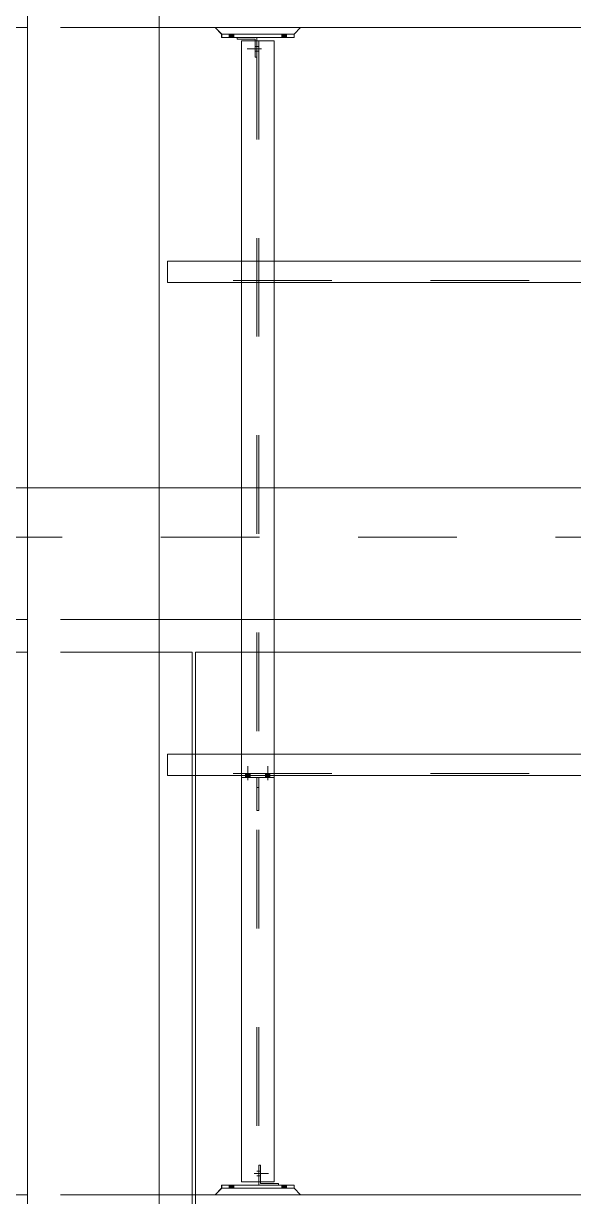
# Model space of a CAD drawing. Header units: millimetres. Extents: x 663313 to 1226001, y 1431724 to 1620898.
# Drawn here: x 663526.388 to 663528.061, y 1524736.523 to 1524740.091 of the extents above; entities that cross this region are included whole.
import ezdxf

# ---------------------------------------------------------------- set-up
doc = ezdxf.new("R2010")
doc.units = ezdxf.units.MM
doc.linetypes.add('XKITLINE00', pattern=[0])
doc.linetypes.add('XKITLINE02', pattern=[4, 2, -2])
doc.layers.add('Bolt', color=7, linetype='Continuous', lineweight=0)
doc.layers.add('Part', color=2, linetype='Continuous', lineweight=0)
doc.layers.add('VPORT', color=250, linetype='Continuous')

# ---------------------------------------------------------------- blocks, each defined once
blk = doc.blocks.new('*A15041977')
at = {"layer": 'Part', "linetype": 'XKITLINE00', "lineweight": 0}
for p, q in [((202.289902, 182.391804), (218.076578, 182.391804)), ((250.443001, 182.391804), (220.743244, 182.391804))]:
    blk.add_line(p, q, dxfattribs=at)
at = {"layer": 'Part', "linetype": 'XKITLINE02', "lineweight": 0}
blk.add_line((220.743244, 182.391804), (218.076578, 182.391804), dxfattribs=at)
blk = doc.blocks.new('*A15101983')
at = {"layer": 'Bolt'}
for points in [[(222.257, 182.258), (222.257, 182.192), (222.164, 182.192), (222.164, 182.258)], [(223.324, 182.258), (223.324, 182.192), (223.231, 182.192), (223.231, 182.258)]]:
    blk.add_hatch(color=256, dxfattribs=at).paths.add_polyline_path(points, flags=17)
at = {"layer": 'Bolt', "linetype": 'XKITLINE00', "lineweight": 0}
for p, q in [((222.164, 182.258), (222.164, 182.192)), ((222.211, 182.258), (222.211, 182.192)), ((222.257, 182.258), (222.257, 182.192)), ((223.231, 182.258), (223.231, 182.192)), ((223.277, 182.258), (223.277, 182.192)), ((223.324, 182.258), (223.324, 182.192))]:
    blk.add_line(p, q, dxfattribs=at)
blk = doc.blocks.new('*A15111984')
at = {"layer": 'Part', "linetype": 'XKITLINE00', "lineweight": 0}
for p, q in [((223.477183, 182.258471), (222.010517, 182.258471)), ((222.010517, 182.258471), (222.010517, 182.191804)), ((223.477183, 182.191804), (222.010517, 182.191804)), ((223.477719, 182.258471), (223.477183, 182.258471)), ((223.477183, 182.258471), (223.477719, 182.258471)), ((223.477183, 182.191804), (223.477183, 182.258471)), ((223.477183, 182.191804), (223.477719, 182.191804)), ((223.477719, 182.191804), (223.477183, 182.191804)), ((223.477719, 182.191804), (223.477719, 182.258471))]:
    blk.add_line(p, q, dxfattribs=at)
at = {"layer": 'Part', "linetype": 'XKITLINE02', "lineweight": 0}
blk.add_line((222.011053, 182.191804), (222.011053, 182.258471), dxfattribs=at)
blk = doc.blocks.new('*A15181991')
at = {"layer": 'Part', "linetype": 'XKITLINE02', "lineweight": 0}
for p, q in [((201.2922, 173.058471), (250.779831, 173.058471)), ((250.779102, 172.058471), (201.2922, 172.058471))]:
    blk.add_line(p, q, dxfattribs=at)
blk = doc.blocks.new('*A15191992')
at = {"layer": 'Part', "linetype": 'XKITLINE00', "lineweight": 0}
for p, q in [((218.076578, 173.058471), (216.410156, 173.058471)), ((222.410541, 173.058471), (220.744586, 173.058471)), ((234.076369, 173.058471), (223.077656, 173.058471)), ((218.076578, 170.391804), (216.410156, 170.391804)), ((222.410541, 170.391804), (220.744586, 170.391804)), ((234.076369, 170.391804), (223.077656, 170.391804))]:
    blk.add_line(p, q, dxfattribs=at)
at = {"layer": 'Part', "linetype": 'XKITLINE02', "lineweight": 0}
for p, q in [((220.744586, 173.058471), (218.076578, 173.058471)), ((223.077656, 173.058471), (222.410541, 173.058471)), ((220.744586, 170.391804), (218.076578, 170.391804)), ((223.077656, 170.391804), (222.410541, 170.391804))]:
    blk.add_line(p, q, dxfattribs=at)
blk = doc.blocks.new('*A15241997')
at = {"layer": 'Part', "linetype": 'XKITLINE00', "lineweight": 0}
for p, q in [((218.076578, 209.725138), (218.076578, 157.458471)), ((220.743244, 209.725138), (220.743244, 158.125138)), ((220.744463, 182.391804), (220.744463, 158.725138))]:
    blk.add_line(p, q, dxfattribs=at)
at = {"layer": 'Part', "linetype": 'XKITLINE02', "lineweight": 0}
for p, q in [((218.077797, 209.725138), (218.077797, 155.058471)), ((220.744463, 185.058471), (220.744463, 182.391804)), ((220.744463, 158.725138), (220.744463, 155.058471))]:
    blk.add_line(p, q, dxfattribs=at)
blk = doc.blocks.new('*A15292002')
at = {"layer": 'Part', "linetype": 'XKITLINE00', "lineweight": 0}
for p, q in [((218.076578, 158.725138), (202.289905, 158.725138)), ((236.40991, 158.725138), (220.743244, 158.725138))]:
    blk.add_line(p, q, dxfattribs=at)
at = {"layer": 'Part', "linetype": 'XKITLINE02', "lineweight": 0}
blk.add_line((220.743244, 158.725138), (218.076578, 158.725138), dxfattribs=at)
blk = doc.blocks.new('*A15302003')
at = {"layer": 'Part', "linetype": 'XKITLINE02', "lineweight": 0}
for p, q in [((201.444548, 154.191804), (201.444548, 169.725138)), ((201.444548, 169.725138), (202.291243, 169.725138)), ((201.445523, 154.191804), (201.445523, 169.725138)), ((221.411209, 169.725138), (203.877342, 169.725138)), ((204.544457, 169.725138), (203.877342, 169.725138)), ((216.410156, 169.725138), (215.74304, 169.725138)), ((220.744586, 169.725138), (218.076578, 169.725138)), ((221.411209, 167.658471), (221.411209, 167.225138)), ((221.412184, 167.658471), (221.412184, 167.225138)), ((221.411209, 158.725138), (221.411209, 154.191804)), ((221.412184, 158.725138), (221.412184, 154.191804)), ((221.412184, 154.191804), (201.444548, 154.191804)), ((221.411209, 154.191804), (221.412184, 154.191804))]:
    blk.add_line(p, q, dxfattribs=at)
at = {"layer": 'Part', "linetype": 'XKITLINE00', "lineweight": 0}
for p, q in [((203.877342, 169.725138), (202.291243, 169.725138)), ((215.74304, 169.725138), (204.544457, 169.725138)), ((218.076578, 169.725138), (216.410156, 169.725138)), ((221.411209, 169.725138), (220.744586, 169.725138)), ((221.412184, 169.725138), (221.411209, 169.725138)), ((221.411209, 169.725138), (221.411209, 167.658471)), ((221.412184, 169.725138), (221.411209, 169.725138)), ((221.412184, 169.725138), (221.412184, 167.658471)), ((221.411209, 167.225138), (221.411209, 158.725138)), ((221.412184, 167.225138), (221.412184, 158.725138))]:
    blk.add_line(p, q, dxfattribs=at)
blk = doc.blocks.new('*A15322005')
at = {"layer": 'Bolt'}
for points in [[(222.59, 167.265), (222.59, 167.225), (222.497, 167.225), (222.497, 167.265)], [(222.59, 167.225), (222.59, 167.185), (222.497, 167.185), (222.497, 167.225)], [(222.99, 167.265), (222.99, 167.225), (222.897, 167.225), (222.897, 167.265)], [(222.99, 167.225), (222.99, 167.185), (222.897, 167.185), (222.897, 167.225)]]:
    blk.add_hatch(color=256, dxfattribs=at).paths.add_polyline_path(points, flags=17)
at = {"layer": 'Bolt', "linetype": 'XKITLINE00', "lineweight": 0}
for p, q in [((222.497, 167.225), (222.497, 167.265)), ((222.497, 167.185), (222.497, 167.225)), ((222.544, 167.132), (222.544, 167.418)), ((222.59, 167.225), (222.59, 167.265)), ((222.59, 167.185), (222.59, 167.225)), ((222.897, 167.225), (222.897, 167.265)), ((222.897, 167.185), (222.897, 167.225)), ((222.944, 167.132), (222.944, 167.418)), ((222.99, 167.225), (222.99, 167.265)), ((222.99, 167.185), (222.99, 167.225))]:
    blk.add_line(p, q, dxfattribs=at)
blk = doc.blocks.new('*A16802153')
at = {"layer": 'Part', "linetype": 'XKITLINE00', "lineweight": 0}
for p, q in [((221.477876, 169.725138), (221.477876, 167.658471)), ((222.410541, 169.725138), (221.477876, 169.725138)), ((234.076369, 169.725138), (223.077656, 169.725138)), ((236.409907, 169.725138), (234.743484, 169.725138)), ((240.743866, 169.725138), (239.077914, 169.725138)), ((241.444537, 169.725138), (241.410981, 169.725138)), ((241.444537, 169.725138), (241.444537, 167.658471)), ((241.445512, 169.058471), (241.445512, 167.658471)), ((221.477876, 167.225138), (221.477876, 158.725138)), ((241.444537, 167.225138), (241.444537, 157.658471)), ((241.445512, 167.225138), (241.445512, 157.658471)), ((241.444537, 157.225138), (241.444537, 154.625138)), ((241.445512, 157.225138), (241.445512, 154.625138))]:
    blk.add_line(p, q, dxfattribs=at)
at = {"layer": 'Part', "linetype": 'XKITLINE02', "lineweight": 0}
for p, q in [((221.478851, 169.725138), (221.478851, 154.191804)), ((223.077656, 169.725138), (222.410541, 169.725138)), ((234.743484, 169.725138), (234.076369, 169.725138)), ((236.411126, 169.725138), (236.409907, 169.725138)), ((239.077914, 169.725138), (236.409907, 169.725138)), ((241.410981, 169.725138), (240.743866, 169.725138)), ((241.445512, 169.725138), (241.444537, 169.725138)), ((241.445512, 169.725138), (241.444537, 169.725138)), ((241.445512, 169.725138), (241.445512, 169.058471)), ((221.477876, 167.658471), (221.477876, 167.225138)), ((241.444537, 167.658471), (241.444537, 167.225138)), ((241.445512, 167.658471), (241.445512, 167.225138)), ((221.477876, 158.725138), (221.477876, 154.191804)), ((241.444537, 157.658471), (241.444537, 157.225138)), ((241.445512, 157.658471), (241.445512, 157.225138)), ((241.444537, 154.625138), (241.444537, 154.191804)), ((241.445512, 154.625138), (241.445512, 154.191804)), ((241.445512, 154.191804), (221.477876, 154.191804)), ((241.444537, 154.191804), (241.445512, 154.191804))]:
    blk.add_line(p, q, dxfattribs=at)
blk = doc.blocks.new('*A16812154')
at = {"layer": 'Part', "linetype": 'XKITLINE00', "lineweight": 0}
for p, q in [((220.909911, 167.225138), (220.909911, 167.658471)), ((220.909911, 167.658471), (220.90995, 167.658471)), ((236.243881, 167.658471), (220.909911, 167.658471)), ((236.243272, 167.658471), (236.243272, 167.225138)), ((236.243842, 167.265138), (236.243842, 167.658471)), ((236.243881, 167.225138), (220.909911, 167.225138)), ((236.243842, 167.265138), (236.243272, 167.265138)), ((236.243311, 167.265138), (236.243842, 167.265138)), ((236.243881, 167.265138), (236.243881, 167.225138))]:
    blk.add_line(p, q, dxfattribs=at)
at = {"layer": 'Part', "linetype": 'XKITLINE02', "lineweight": 0}
for p, q in [((220.90995, 167.658471), (220.90995, 167.265138)), ((220.910482, 167.265138), (220.910482, 167.658471)), ((220.910482, 167.658471), (220.910521, 167.658471)), ((220.910521, 167.658471), (220.910521, 167.225138)), ((236.243311, 167.658471), (236.243272, 167.658471)), ((236.243311, 167.265138), (236.243311, 167.658471)), ((236.243881, 167.658471), (236.243842, 167.658471)), ((236.243881, 167.658471), (236.243881, 167.265138)), ((220.910521, 167.225138), (220.909911, 167.225138)), ((220.90995, 167.265138), (220.910482, 167.265138)), ((236.243272, 167.265138), (220.90995, 167.265138))]:
    blk.add_line(p, q, dxfattribs=at)
blk = doc.blocks.new('*A16832156')
at = {"layer": 'Part', "linetype": 'XKITLINE00', "lineweight": 0}
for p, q in [((222.410541, 182.125138), (222.410541, 177.658471)), ((223.077656, 182.125138), (222.410541, 182.125138)), ((223.077207, 182.125138), (223.077207, 177.658471)), ((223.077695, 182.125138), (223.077656, 182.125138)), ((223.077656, 182.125138), (223.077656, 177.658471)), ((222.410541, 177.225138), (222.410541, 167.658471)), ((223.077207, 177.225138), (223.077207, 167.658471)), ((223.077656, 177.225138), (223.077656, 167.658471)), ((223.077207, 167.225138), (223.077207, 158.991804)), ((223.077656, 167.225138), (223.077656, 158.991804)), ((222.410541, 167.185138), (222.410541, 158.991804)), ((223.077656, 158.991804), (222.410541, 158.991804)), ((223.077656, 158.991804), (223.077695, 158.991804))]:
    blk.add_line(p, q, dxfattribs=at)
at = {"layer": 'Part', "linetype": 'XKITLINE02', "lineweight": 0}
for p, q in [((222.41058, 182.125138), (222.41058, 158.991804)), ((222.41099, 182.125138), (222.41099, 158.991804)), ((222.411029, 182.125138), (222.411029, 158.991804)), ((222.723913, 182.125138), (222.723913, 158.991804)), ((222.724323, 182.125138), (222.724323, 158.991804)), ((222.763913, 182.125138), (222.763913, 158.991804)), ((222.764323, 182.125138), (222.764323, 158.991804)), ((223.077695, 182.125138), (223.077207, 182.125138)), ((223.077246, 182.125138), (223.077246, 158.991804)), ((223.077695, 158.991804), (223.077695, 182.125138)), ((222.410541, 177.658471), (222.410541, 177.225138)), ((223.077207, 177.658471), (223.077207, 177.225138)), ((223.077656, 177.658471), (223.077656, 177.225138)), ((222.410541, 167.658471), (222.410541, 167.185138)), ((223.077207, 167.658471), (223.077207, 167.225138)), ((223.077656, 167.658471), (223.077656, 167.225138)), ((223.077695, 158.991804), (223.077207, 158.991804))]:
    blk.add_line(p, q, dxfattribs=at)
blk = doc.blocks.new('*A16932166')
at = {"layer": 'Part', "linetype": 'XKITLINE00', "lineweight": 0}
for p, q in [((223.477719, 158.925138), (222.010517, 158.925138)), ((222.010517, 158.858471), (222.010517, 158.925138)), ((223.477183, 158.925138), (223.477719, 158.925138)), ((223.477183, 158.925138), (223.477183, 158.858471)), ((223.477719, 158.858471), (223.477719, 158.925138)), ((223.477719, 158.858471), (222.010517, 158.858471)), ((223.477183, 158.858471), (223.477719, 158.858471))]:
    blk.add_line(p, q, dxfattribs=at)
at = {"layer": 'Part', "linetype": 'XKITLINE02', "lineweight": 0}
blk.add_line((222.011053, 158.858471), (222.011053, 158.925138), dxfattribs=at)
blk = doc.blocks.new('*A16942167')
at = {"layer": 'Part', "linetype": 'XKITLINE00', "lineweight": 0}
for p, q in [((222.010517, 158.858471), (221.877086, 158.725138)), ((223.477183, 158.858471), (222.010517, 158.858471)), ((223.477719, 158.858471), (223.477183, 158.858471)), ((223.477183, 158.858471), (223.610419, 158.725138)), ((223.61115, 158.725138), (223.477719, 158.858471))]:
    blk.add_line(p, q, dxfattribs=at)
at = {"layer": 'Part', "linetype": 'XKITLINE02', "lineweight": 0}
for p, q in [((221.877086, 158.725138), (221.877817, 158.725138)), ((223.61115, 158.725138), (221.877086, 158.725138)), ((221.877817, 158.725138), (222.011053, 158.858471)), ((223.477719, 158.858471), (223.477183, 158.858471))]:
    blk.add_line(p, q, dxfattribs=at)
blk = doc.blocks.new('*A16952168')
at = {"layer": 'Bolt'}
for points in [[(222.257, 158.925), (222.257, 158.858), (222.164, 158.858), (222.164, 158.925)], [(223.324, 158.925), (223.324, 158.858), (223.231, 158.858), (223.231, 158.925)]]:
    blk.add_hatch(color=256, dxfattribs=at).paths.add_polyline_path(points, flags=17)
at = {"layer": 'Bolt', "linetype": 'XKITLINE00', "lineweight": 0}
for p, q in [((222.164, 158.858), (222.164, 158.925)), ((222.211, 158.858), (222.211, 158.925)), ((222.257, 158.858), (222.257, 158.925)), ((223.231, 158.858), (223.231, 158.925)), ((223.277, 158.858), (223.277, 158.925)), ((223.324, 158.858), (223.324, 158.925))]:
    blk.add_line(p, q, dxfattribs=at)
blk = doc.blocks.new('*A17112184')
at = {"layer": 'Part', "linetype": 'XKITLINE02', "lineweight": 0}
for p, q in [((222.763972, 159.325138), (222.797598, 159.325138)), ((222.763972, 159.325138), (222.763972, 158.991804)), ((222.764264, 158.925138), (222.764264, 159.325138)), ((222.797305, 159.325138), (222.797305, 158.991804)), ((222.797598, 159.325138), (222.797598, 158.991804)), ((223.164264, 158.925138), (222.763972, 158.925138))]:
    blk.add_line(p, q, dxfattribs=at)
at = {"layer": 'Part', "linetype": 'XKITLINE00', "lineweight": 0}
for p, q in [((222.763972, 158.991804), (222.763972, 158.925138)), ((222.797305, 158.991804), (222.797305, 158.958471)), ((222.797305, 158.958471), (223.163972, 158.958471)), ((222.797598, 158.991804), (222.797598, 158.958471)), ((223.163972, 158.958471), (223.164264, 158.958471)), ((223.164264, 158.958471), (223.163972, 158.958471)), ((223.163972, 158.958471), (223.163972, 158.925138)), ((223.164264, 158.958471), (223.164264, 158.925138))]:
    blk.add_line(p, q, dxfattribs=at)
blk = doc.blocks.new('*A17122185')
at = {"layer": 'Bolt', "linetype": 'XKITLINE02', "lineweight": 0}
for p, q in [((222.671318, 159.158471), (222.957451, 159.158471)), ((222.724084, 159.205138), (222.764084, 159.205138)), ((222.724152, 159.111804), (222.764152, 159.111804)), ((222.764023, 159.205138), (222.797356, 159.205138)), ((222.764213, 159.111804), (222.797546, 159.111804))]:
    blk.add_line(p, q, dxfattribs=at)
blk = doc.blocks.new('*A17132186')
at = {"layer": 'Part', "linetype": 'XKITLINE00', "lineweight": 0}
for p, q in [((222.409956, 167.185138), (222.409956, 167.225138)), ((223.076622, 167.185138), (223.076622, 167.225138)), ((223.077207, 167.225138), (223.077207, 167.185138)), ((223.076622, 167.185138), (222.409956, 167.185138)), ((223.077207, 167.185138), (223.076622, 167.185138)), ((223.077207, 167.185138), (223.076622, 167.185138))]:
    blk.add_line(p, q, dxfattribs=at)
at = {"layer": 'Part', "linetype": 'XKITLINE02', "lineweight": 0}
for p, q in [((223.077207, 167.225138), (222.409956, 167.225138)), ((222.410541, 167.185138), (222.410541, 167.225138)), ((223.076622, 167.225138), (223.077207, 167.225138))]:
    blk.add_line(p, q, dxfattribs=at)
blk = doc.blocks.new('*A17142187')
at = {"layer": 'Part', "linetype": 'XKITLINE00', "lineweight": 0}
for p, q in [((222.723289, 166.985138), (222.723289, 167.185138)), ((222.763289, 167.185138), (222.723289, 167.185138)), ((222.723728, 166.518471), (222.723289, 166.985138)), ((222.723289, 166.985138), (222.763289, 166.985138)), ((222.763289, 166.985138), (222.763289, 167.185138)), ((222.763289, 166.985138), (222.763728, 166.518471)), ((222.763874, 166.518471), (222.763874, 167.185138)), ((222.763874, 166.518471), (222.723728, 166.518471)), ((222.763728, 166.518471), (222.763874, 166.518471))]:
    blk.add_line(p, q, dxfattribs=at)
at = {"layer": 'Part', "linetype": 'XKITLINE02', "lineweight": 0}
for p, q in [((222.723289, 167.185138), (222.723874, 167.185138)), ((222.723874, 167.185138), (222.723874, 166.518471)), ((222.763289, 167.185138), (222.763874, 167.185138)), ((222.763874, 167.185138), (222.763289, 167.185138)), ((222.723874, 166.518471), (222.723728, 166.518471))]:
    blk.add_line(p, q, dxfattribs=at)
blk = doc.blocks.new('*A17452218')
at = {"layer": 'Bolt', "linetype": 'XKITLINE02', "lineweight": 0}
for p, q in [((222.816918, 181.958471), (222.530785, 181.958471)), ((222.724213, 182.005138), (222.69088, 182.005138)), ((222.764152, 182.005138), (222.724152, 182.005138)), ((222.724023, 181.911804), (222.69069, 181.911804)), ((222.764084, 181.911804), (222.724084, 181.911804))]:
    blk.add_line(p, q, dxfattribs=at)
blk = doc.blocks.new('*A17462219')
at = {"layer": 'Part', "linetype": 'XKITLINE00', "lineweight": 0}
for p, q in [((222.323972, 182.191804), (222.323972, 182.158471)), ((222.723972, 182.191804), (222.723972, 182.125138)), ((222.724264, 182.191804), (222.724264, 182.125138)), ((222.323972, 182.158471), (222.690638, 182.158471)), ((222.690638, 182.158471), (222.690638, 182.125138))]:
    blk.add_line(p, q, dxfattribs=at)
at = {"layer": 'Part', "linetype": 'XKITLINE02', "lineweight": 0}
for p, q in [((222.724264, 182.191804), (222.323972, 182.191804)), ((222.324264, 182.158471), (222.324264, 182.191804)), ((222.690931, 182.158471), (222.690638, 182.158471)), ((222.690638, 182.125138), (222.690638, 181.791804)), ((222.690931, 181.791804), (222.690931, 182.158471)), ((222.723972, 182.125138), (222.723972, 181.791804)), ((222.724264, 182.125138), (222.724264, 181.791804)), ((222.724264, 181.791804), (222.690638, 181.791804))]:
    blk.add_line(p, q, dxfattribs=at)
blk = doc.blocks.new('*A17512224')
at = {"layer": 'Part', "linetype": 'XKITLINE00', "lineweight": 0}
for p, q in [((220.909911, 177.225138), (220.909911, 177.658471)), ((220.909911, 177.658471), (220.90995, 177.658471)), ((220.909911, 177.658471), (236.243881, 177.658471)), ((236.243272, 177.658471), (236.243272, 177.225138)), ((236.243842, 177.265138), (236.243842, 177.658471)), ((220.909911, 177.225138), (236.243881, 177.225138)), ((236.243842, 177.265138), (236.243272, 177.265138)), ((236.243311, 177.265138), (236.243842, 177.265138)), ((236.243881, 177.265138), (236.243881, 177.225138))]:
    blk.add_line(p, q, dxfattribs=at)
at = {"layer": 'Part', "linetype": 'XKITLINE02', "lineweight": 0}
for p, q in [((220.90995, 177.658471), (220.90995, 177.265138)), ((220.910482, 177.265138), (220.910482, 177.658471)), ((220.910482, 177.658471), (220.910521, 177.658471)), ((220.910521, 177.658471), (220.910521, 177.225138)), ((236.243311, 177.658471), (236.243272, 177.658471)), ((236.243311, 177.265138), (236.243311, 177.658471)), ((236.243881, 177.658471), (236.243842, 177.658471)), ((236.243881, 177.658471), (236.243881, 177.265138)), ((220.910521, 177.225138), (220.909911, 177.225138)), ((220.90995, 177.265138), (220.910482, 177.265138)), ((236.243272, 177.265138), (220.90995, 177.265138))]:
    blk.add_line(p, q, dxfattribs=at)
blk = doc.blocks.new('*A18032276')
at = {"layer": 'Part', "linetype": 'XKITLINE00', "lineweight": 0}
for p, q in [((222.010517, 182.258471), (221.877086, 182.391804)), ((223.477183, 182.258471), (222.010517, 182.258471)), ((223.610419, 182.391804), (223.477183, 182.258471)), ((223.477719, 182.258471), (223.477183, 182.258471)), ((223.61115, 182.391804), (223.477719, 182.258471))]:
    blk.add_line(p, q, dxfattribs=at)
at = {"layer": 'Part', "linetype": 'XKITLINE02', "lineweight": 0}
for p, q in [((223.61115, 182.391804), (221.877086, 182.391804)), ((221.877817, 182.391804), (222.011053, 182.258471)), ((222.011053, 182.258471), (222.010517, 182.258471)), ((223.610419, 182.391804), (223.61115, 182.391804))]:
    blk.add_line(p, q, dxfattribs=at)

msp = doc.modelspace()

# ---------------------------------------------------------------- hatches: boundary and pattern name
at = {"layer": 'VPORT'}
h = msp.add_hatch(dxfattribs=at)
h.set_pattern_fill('ANGLE', color=6)
h.set_pattern_definition([(235.288, (663627.358, 1524790.5456), (5.74185, -3.9776), [5.08, -1.905]), (325.288, (663627.358, 1524790.5456), (3.9776, 5.74185), [5.08, -1.905])])
h.paths.add_polyline_path([(663617.8537, 1524792.0691), (663619.0867, 1524791.215), (663617.3783, 1524788.7489), (663616.1453, 1524789.603)])
edge = h.paths.add_edge_path(flags=16)
edge.add_line((663617.5126, 1524790.4806), (663617.7194, 1524790.3374))
edge = h.paths.add_edge_path(flags=16)
edge.add_line((663617.5444, 1524790.3056), (663617.6876, 1524790.5124))
h.paths.add_polyline_path([(663612.4437, 1524784.2591), (663613.6767, 1524783.405), (663611.9683, 1524780.9389), (663610.7353, 1524781.793)])
edge = h.paths.add_edge_path(flags=16)
edge.add_line((663612.1026, 1524782.6706), (663612.3094, 1524782.5274))
edge = h.paths.add_edge_path(flags=16)
edge.add_line((663612.1344, 1524782.4956), (663612.2776, 1524782.7024))
h.paths.add_polyline_path([(663604.7567, 1524773.1621), (663605.9897, 1524772.308), (663604.2813, 1524769.8419), (663603.0483, 1524770.696)])
edge = h.paths.add_edge_path(flags=16)
edge.add_line((663604.4156, 1524771.5736), (663604.6224, 1524771.4304))
edge = h.paths.add_edge_path(flags=16)
edge.add_line((663604.4474, 1524771.3986), (663604.5906, 1524771.6054))
h.paths.add_polyline_path([(663599.8027, 1524766.0101), (663601.0357, 1524765.156), (663599.3273, 1524762.6899), (663598.0943, 1524763.544)])
edge = h.paths.add_edge_path(flags=16)
edge.add_line((663599.4616, 1524764.4216), (663599.6684, 1524764.2784))
edge = h.paths.add_edge_path(flags=16)
edge.add_line((663599.4934, 1524764.2466), (663599.6366, 1524764.4534))
h.paths.add_polyline_path([(663592.6837, 1524755.7351), (663593.9167, 1524754.881), (663592.2083, 1524752.4149), (663590.9753, 1524753.269)])
edge = h.paths.add_edge_path(flags=16)
edge.add_line((663592.3426, 1524754.1466), (663592.5494, 1524754.0034))
edge = h.paths.add_edge_path(flags=16)
edge.add_line((663592.3744, 1524753.9716), (663592.5176, 1524754.1784))
h.paths.add_polyline_path([(663585.2817, 1524745.0491), (663586.5147, 1524744.195), (663584.8063, 1524741.7289), (663583.5733, 1524742.583)])
edge = h.paths.add_edge_path(flags=16)
edge.add_line((663584.9406, 1524743.4606), (663585.1474, 1524743.3174))
edge = h.paths.add_edge_path(flags=16)
edge.add_line((663584.9724, 1524743.2856), (663585.1156, 1524743.4924))
h.paths.add_polyline_path([(663578.7897, 1524735.6781), (663580.0227, 1524734.824), (663578.3143, 1524732.3579), (663577.0813, 1524733.212)])
edge = h.paths.add_edge_path(flags=16)
edge.add_line((663578.4486, 1524734.0896), (663578.6554, 1524733.9464))
edge = h.paths.add_edge_path(flags=16)
edge.add_line((663578.4804, 1524733.9146), (663578.6236, 1524734.1214))
h.paths.add_polyline_path([(663572.2977, 1524726.3071), (663573.5307, 1524725.453), (663571.8223, 1524722.9869), (663570.5893, 1524723.841)])
edge = h.paths.add_edge_path(flags=16)
edge.add_line((663571.9566, 1524724.7186), (663572.1634, 1524724.5754))
edge = h.paths.add_edge_path(flags=16)
edge.add_line((663571.9884, 1524724.5436), (663572.1316, 1524724.7504))
h.paths.add_polyline_path([(663565.8057, 1524716.9351), (663567.0387, 1524716.081), (663565.3303, 1524713.6149), (663564.0973, 1524714.469)])
edge = h.paths.add_edge_path(flags=16)
edge.add_line((663565.4646, 1524715.3466), (663565.6714, 1524715.2034))
edge = h.paths.add_edge_path(flags=16)
edge.add_line((663565.4964, 1524715.1716), (663565.6396, 1524715.3784))
h.paths.add_polyline_path([(663559.3147, 1524707.5641), (663560.5477, 1524706.71), (663558.8393, 1524704.2439), (663557.6063, 1524705.098)])
edge = h.paths.add_edge_path(flags=16)
edge.add_line((663558.9736, 1524705.9756), (663559.1804, 1524705.8324))
edge = h.paths.add_edge_path(flags=16)
edge.add_line((663559.0054, 1524705.8006), (663559.1486, 1524706.0074))
h.paths.add_polyline_path([(663552.8227, 1524698.1931), (663554.0557, 1524697.339), (663552.3473, 1524694.8729), (663551.1143, 1524695.727)])
edge = h.paths.add_edge_path(flags=16)
edge.add_line((663552.4816, 1524696.6046), (663552.6884, 1524696.4614))
edge = h.paths.add_edge_path(flags=16)
edge.add_line((663552.5134, 1524696.4296), (663552.6566, 1524696.6364))
h.paths.add_polyline_path([(663546.3307, 1524688.8221), (663547.5637, 1524687.968), (663545.8553, 1524685.5019), (663544.6223, 1524686.356)])
edge = h.paths.add_edge_path(flags=16)
edge.add_line((663545.9896, 1524687.2336), (663546.1964, 1524687.0904))
edge = h.paths.add_edge_path(flags=16)
edge.add_line((663546.0214, 1524687.0586), (663546.1646, 1524687.2654))
h.paths.add_polyline_path([(663539.8387, 1524679.4511), (663541.0717, 1524678.597), (663539.3633, 1524676.1309), (663538.1303, 1524676.985)])
edge = h.paths.add_edge_path(flags=16)
edge.add_line((663539.4976, 1524677.8626), (663539.7044, 1524677.7194))
edge = h.paths.add_edge_path(flags=16)
edge.add_line((663539.5294, 1524677.6876), (663539.6726, 1524677.8944))
h.paths.add_polyline_path([(663533.3477, 1524670.0801), (663534.5807, 1524669.226), (663532.8723, 1524666.7599), (663531.6393, 1524667.614)])
edge = h.paths.add_edge_path(flags=16)
edge.add_line((663533.0066, 1524668.4916), (663533.2134, 1524668.3484))
edge = h.paths.add_edge_path(flags=16)
edge.add_line((663533.0384, 1524668.3166), (663533.1816, 1524668.5234))
h.paths.add_polyline_path([(663526.8557, 1524660.7091), (663528.0887, 1524659.855), (663526.3803, 1524657.3889), (663525.1473, 1524658.243)])
edge = h.paths.add_edge_path(flags=16)
edge.add_line((663526.5146, 1524659.1206), (663526.7214, 1524658.9774))
edge = h.paths.add_edge_path(flags=16)
edge.add_line((663526.5464, 1524658.9456), (663526.6896, 1524659.1524))
h.paths.add_polyline_path([(663520.3637, 1524651.3381), (663521.5967, 1524650.484), (663519.8883, 1524648.0179), (663518.6553, 1524648.872)])
edge = h.paths.add_edge_path(flags=16)
edge.add_line((663520.0226, 1524649.7496), (663520.2294, 1524649.6064))
edge = h.paths.add_edge_path(flags=16)
edge.add_line((663520.0544, 1524649.5746), (663520.1976, 1524649.7814))
h.paths.add_polyline_path([(663513.8717, 1524641.9671), (663515.1047, 1524641.113), (663513.3963, 1524638.6469), (663512.1633, 1524639.501)])
edge = h.paths.add_edge_path(flags=16)
edge.add_line((663513.5306, 1524640.3786), (663513.7374, 1524640.2354))
edge = h.paths.add_edge_path(flags=16)
edge.add_line((663513.5624, 1524640.2036), (663513.7056, 1524640.4104))
h.paths.add_polyline_path([(663507.3807, 1524632.5961), (663508.6137, 1524631.742), (663506.9053, 1524629.2759), (663505.6723, 1524630.13)])
edge = h.paths.add_edge_path(flags=16)
edge.add_line((663507.0396, 1524631.0076), (663507.2464, 1524630.8644))
edge = h.paths.add_edge_path(flags=16)
edge.add_line((663507.0714, 1524630.8326), (663507.2146, 1524631.0394))
h.paths.add_polyline_path([(663500.8887, 1524623.2251), (663502.1217, 1524622.371), (663500.4133, 1524619.9049), (663499.1803, 1524620.759)])
edge = h.paths.add_edge_path(flags=16)
edge.add_line((663500.5476, 1524621.6366), (663500.7544, 1524621.4934))
edge = h.paths.add_edge_path(flags=16)
edge.add_line((663500.5794, 1524621.4616), (663500.7226, 1524621.6684))
h.paths.add_polyline_path([(663494.3967, 1524613.8531), (663495.6297, 1524612.999), (663493.9213, 1524610.5329), (663492.6883, 1524611.387)])
edge = h.paths.add_edge_path(flags=16)
edge.add_line((663494.0556, 1524612.2646), (663494.2624, 1524612.1214))
edge = h.paths.add_edge_path(flags=16)
edge.add_line((663494.0874, 1524612.0896), (663494.2306, 1524612.2964))
h.paths.add_polyline_path([(663487.2787, 1524603.5781), (663488.5117, 1524602.724), (663486.8033, 1524600.2579), (663485.5703, 1524601.112)])
edge = h.paths.add_edge_path(flags=16)
edge.add_line((663486.9376, 1524601.9896), (663487.1444, 1524601.8464))
edge = h.paths.add_edge_path(flags=16)
edge.add_line((663486.9694, 1524601.8146), (663487.1126, 1524602.0214))
h.paths.add_polyline_path([(663481.4137, 1524595.1111), (663482.6467, 1524594.257), (663480.9383, 1524591.7909), (663479.7053, 1524592.645)])
edge = h.paths.add_edge_path(flags=16)
edge.add_line((663481.0726, 1524593.5226), (663481.2794, 1524593.3794))
edge = h.paths.add_edge_path(flags=16)
edge.add_line((663481.1044, 1524593.3476), (663481.2476, 1524593.5544))

# ---------------------------------------------------------------- block references
at = {"lineweight": 0, "xscale": 0.15, "yscale": 0.15, "zscale": 0.15}
for name in ['*A15241997', '*A15041977', '*A18032276', '*A15111984', '*A15101983', '*A17462219', '*A16832156', '*A17452218', '*A17512224', '*A15191992', '*A15181991', '*A15302003', '*A16802153', '*A16812154', '*A15322005', '*A17132186', '*A17142187', '*A17122185', '*A17112184', '*A16942167', '*A16932166', '*A16952168', '*A15292002']:
    msp.add_blockref(name, (663493.6892, 1524712.7193), dxfattribs=at)

doc.saveas('drawing.dxf')
